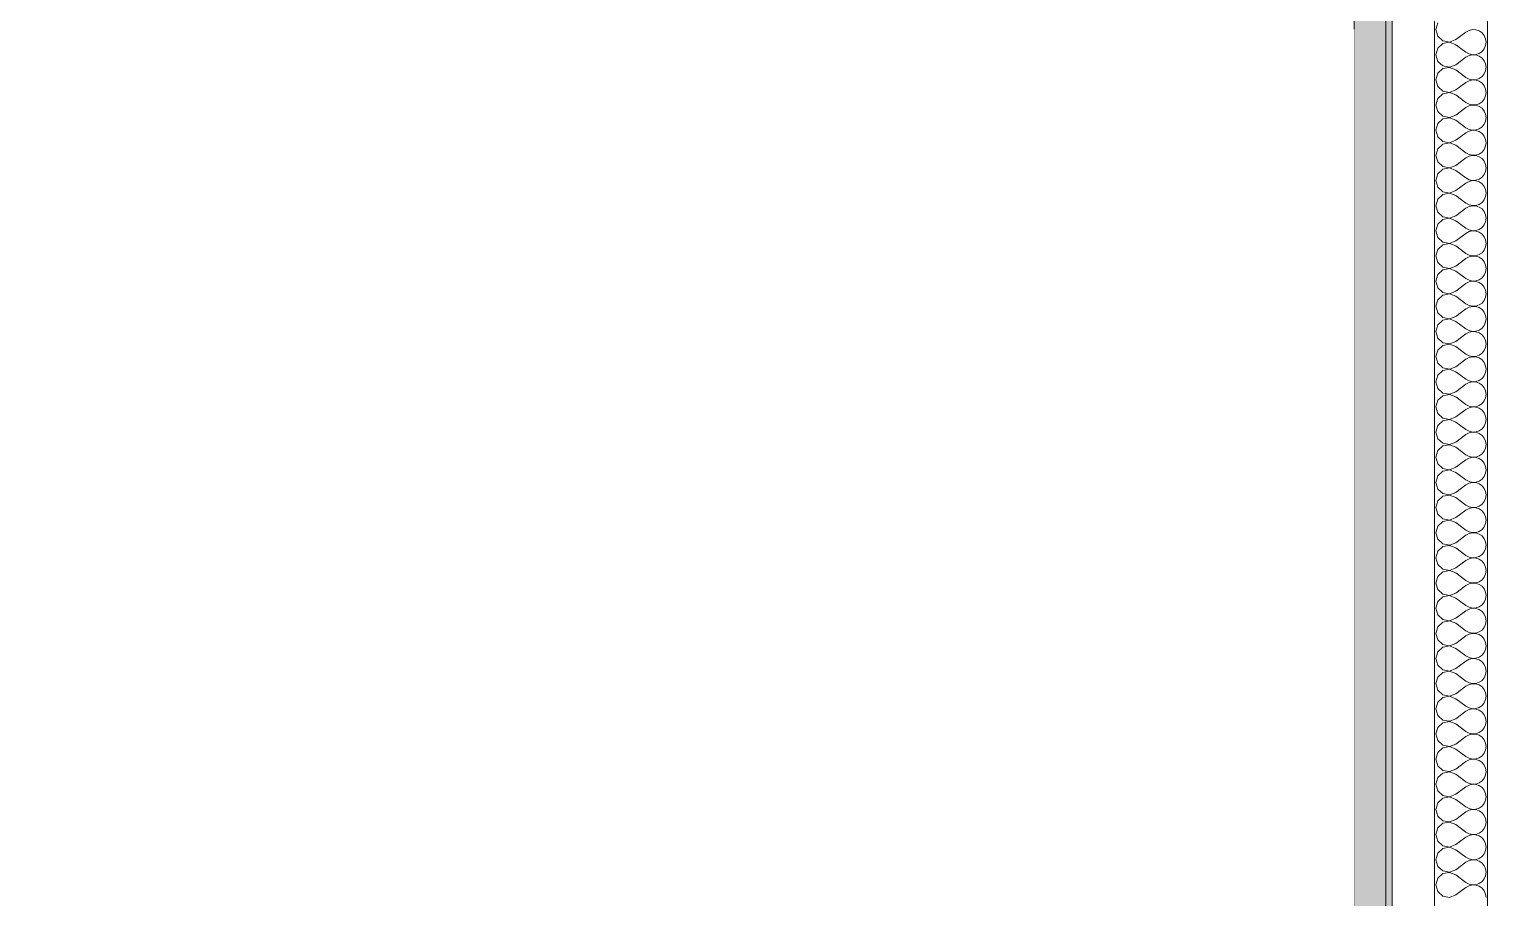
# Model space of a CAD drawing. Header units: millimetres. Extents: x -48147 to 1414029, y -496296 to 18123.
# Drawn here: x 1366373 to 1367135, y -476142 to -475694 of the extents above; entities that cross this region are included whole.
import ezdxf

# ---------------------------------------------------------------- set-up
doc = ezdxf.new("R2010")
doc.units = ezdxf.units.MM
doc.header["$MEASUREMENT"] = 0
doc.linetypes.add('Wipeout_Contour', pattern=[1000, 0, -1000])
doc.layers.add('New_A-25-M_Wall_Int', color=7, linetype='Continuous')
doc.layers.add('New_A-25-M_Wall_Int_Pen_No__1', color=7, linetype='Continuous', lineweight=13)
doc.layers.add('New_A-25-M_Wall_Int_Pen_No__107', color=7, linetype='Continuous', lineweight=15, true_color=0xa6a6a6)

# ---------------------------------------------------------------- blocks, each defined once
blk = doc.blocks.new('*X159', base_point=(1372879, -490836.73))
at = {"layer": 'New_A-25-M_Wall_Int_Pen_No__107', "linetype": 'Continuous'}
for p, q in [((1367099.2, -475691.08), (1367098.23, -475694.49)), ((1367098.23, -475694.49), (1367099.2, -475697.9)), ((1367108.62, -475699.68), (1367113.81, -475695.79)), ((1367115.38, -475694.92), (1367113.81, -475695.79)), ((1367117.12, -475694.52), (1367115.38, -475694.92)), ((1367118.91, -475694.6), (1367117.12, -475694.52)), ((1367120.61, -475695.18), (1367118.91, -475694.6)), ((1367122.08, -475696.19), (1367120.61, -475695.18)), ((1367123.23, -475697.57), (1367122.08, -475696.19)), ((1367099.2, -475704.06), (1367098.23, -475707.47)), ((1367099.2, -475697.9), (1367101.82, -475700.3)), ((1367101.82, -475701.67), (1367099.2, -475704.06)), ((1367101.82, -475700.3), (1367105.31, -475700.96)), ((1367105.31, -475701.01), (1367101.82, -475701.67)), ((1367105.31, -475700.96), (1367108.62, -475699.68)), ((1367108.62, -475702.28), (1367105.31, -475701.01)), ((1367108.62, -475702.28), (1367113.81, -475706.17)), ((1367122.08, -475705.77), (1367123.23, -475704.39)), ((1367123.95, -475699.21), (1367123.23, -475697.57)), ((1367123.23, -475704.39), (1367123.95, -475702.76)), ((1367124.19, -475700.98), (1367123.95, -475699.21)), ((1367123.95, -475702.76), (1367124.19, -475700.98)), ((1367098.23, -475707.47), (1367099.2, -475710.88)), ((1367099.2, -475710.88), (1367101.82, -475713.28)), ((1367108.62, -475712.66), (1367113.81, -475708.77)), ((1367113.81, -475706.17), (1367115.38, -475707.04)), ((1367115.38, -475707.9), (1367113.81, -475708.77)), ((1367115.38, -475707.04), (1367117.12, -475707.45)), ((1367117.12, -475707.5), (1367115.38, -475707.9)), ((1367117.12, -475707.45), (1367118.91, -475707.36)), ((1367118.91, -475707.59), (1367117.12, -475707.5)), ((1367118.91, -475707.36), (1367120.61, -475706.79)), ((1367120.61, -475708.16), (1367118.91, -475707.59)), ((1367120.61, -475706.79), (1367122.08, -475705.77)), ((1367122.08, -475709.17), (1367120.61, -475708.16)), ((1367123.23, -475710.55), (1367122.08, -475709.17)), ((1367123.95, -475712.19), (1367123.23, -475710.55)), ((1367099.2, -475717.04), (1367098.23, -475720.45)), ((1367101.82, -475714.65), (1367099.2, -475717.04)), ((1367101.82, -475713.28), (1367105.31, -475713.94)), ((1367105.31, -475713.99), (1367101.82, -475714.65)), ((1367105.31, -475713.94), (1367108.62, -475712.66)), ((1367108.62, -475715.26), (1367105.31, -475713.99)), ((1367108.62, -475715.26), (1367113.81, -475719.16)), ((1367113.81, -475719.16), (1367115.38, -475720.02)), ((1367120.61, -475719.77), (1367122.08, -475718.75)), ((1367122.08, -475718.75), (1367123.23, -475717.38)), ((1367123.23, -475717.38), (1367123.95, -475715.74)), ((1367124.19, -475713.96), (1367123.95, -475712.19)), ((1367123.95, -475715.74), (1367124.19, -475713.96)), ((1367098.23, -475720.45), (1367099.2, -475723.87)), ((1367099.2, -475723.87), (1367101.82, -475726.26)), ((1367101.82, -475726.26), (1367105.31, -475726.92)), ((1367105.31, -475726.97), (1367101.82, -475727.63)), ((1367105.31, -475726.92), (1367108.62, -475725.65)), ((1367108.62, -475728.24), (1367105.31, -475726.97)), ((1367108.62, -475725.65), (1367113.81, -475721.75)), ((1367115.38, -475720.89), (1367113.81, -475721.75)), ((1367115.38, -475720.02), (1367117.12, -475720.43)), ((1367117.12, -475720.48), (1367115.38, -475720.89)), ((1367117.12, -475720.43), (1367118.91, -475720.34)), ((1367118.91, -475720.57), (1367117.12, -475720.48)), ((1367118.91, -475720.34), (1367120.61, -475719.77)), ((1367120.61, -475721.14), (1367118.91, -475720.57)), ((1367122.08, -475722.15), (1367120.61, -475721.14)), ((1367123.23, -475723.53), (1367122.08, -475722.15)), ((1367123.95, -475725.17), (1367123.23, -475723.53)), ((1367124.19, -475726.94), (1367123.95, -475725.17)), ((1367123.95, -475728.72), (1367124.19, -475726.94)), ((1367099.2, -475730.02), (1367098.23, -475733.44)), ((1367098.23, -475733.44), (1367099.2, -475736.85)), ((1367101.82, -475727.63), (1367099.2, -475730.02)), ((1367108.62, -475728.24), (1367113.81, -475732.14)), ((1367108.62, -475738.63), (1367113.81, -475734.73)), ((1367113.81, -475732.14), (1367115.38, -475733)), ((1367115.38, -475733.87), (1367113.81, -475734.73)), ((1367115.38, -475733), (1367117.12, -475733.41)), ((1367117.12, -475733.46), (1367115.38, -475733.87)), ((1367117.12, -475733.41), (1367118.91, -475733.32)), ((1367118.91, -475733.55), (1367117.12, -475733.46)), ((1367118.91, -475733.32), (1367120.61, -475732.75)), ((1367120.61, -475734.12), (1367118.91, -475733.55)), ((1367120.61, -475732.75), (1367122.08, -475731.74)), ((1367122.08, -475735.13), (1367120.61, -475734.12)), ((1367122.08, -475731.74), (1367123.23, -475730.36)), ((1367123.23, -475730.36), (1367123.95, -475728.72)), ((1367099.2, -475736.85), (1367101.82, -475739.24)), ((1367101.82, -475740.61), (1367099.2, -475743)), ((1367101.82, -475739.24), (1367105.31, -475739.9)), ((1367105.31, -475739.95), (1367101.82, -475740.61)), ((1367105.31, -475739.9), (1367108.62, -475738.63)), ((1367108.62, -475741.22), (1367105.31, -475739.95)), ((1367108.62, -475741.22), (1367113.81, -475745.12)), ((1367123.23, -475736.51), (1367122.08, -475735.13)), ((1367123.95, -475738.15), (1367123.23, -475736.51)), ((1367123.23, -475743.34), (1367123.95, -475741.7)), ((1367124.19, -475739.93), (1367123.95, -475738.15)), ((1367123.95, -475741.7), (1367124.19, -475739.93)), ((1367099.2, -475743), (1367098.23, -475746.42)), ((1367098.23, -475746.42), (1367099.2, -475749.83)), ((1367099.2, -475749.83), (1367101.82, -475752.22)), ((1367108.62, -475751.61), (1367113.81, -475747.72)), ((1367113.81, -475745.12), (1367115.38, -475745.99)), ((1367115.38, -475746.85), (1367113.81, -475747.72)), ((1367115.38, -475745.99), (1367117.12, -475746.39)), ((1367117.12, -475746.44), (1367115.38, -475746.85)), ((1367117.12, -475746.39), (1367118.91, -475746.3)), ((1367118.91, -475746.53), (1367117.12, -475746.44)), ((1367118.91, -475746.3), (1367120.61, -475745.73)), ((1367120.61, -475747.1), (1367118.91, -475746.53)), ((1367120.61, -475745.73), (1367122.08, -475744.72)), ((1367122.08, -475748.12), (1367120.61, -475747.1)), ((1367122.08, -475744.72), (1367123.23, -475743.34)), ((1367123.23, -475749.5), (1367122.08, -475748.12)), ((1367123.95, -475751.13), (1367123.23, -475749.5)), ((1367099.2, -475755.99), (1367098.23, -475759.4)), ((1367101.82, -475753.59), (1367099.2, -475755.99)), ((1367101.82, -475752.22), (1367105.31, -475752.88)), ((1367105.31, -475752.93), (1367101.82, -475753.59)), ((1367105.31, -475752.88), (1367108.62, -475751.61)), ((1367108.62, -475754.21), (1367105.31, -475752.93)), ((1367108.62, -475754.21), (1367113.81, -475758.1)), ((1367120.61, -475758.71), (1367122.08, -475757.7)), ((1367122.08, -475757.7), (1367123.23, -475756.32)), ((1367123.23, -475756.32), (1367123.95, -475754.68)), ((1367124.19, -475752.91), (1367123.95, -475751.13)), ((1367123.95, -475754.68), (1367124.19, -475752.91)), ((1367098.23, -475759.4), (1367099.2, -475762.81)), ((1367099.2, -475762.81), (1367101.82, -475765.2)), ((1367101.82, -475765.2), (1367105.31, -475765.86)), ((1367105.31, -475765.86), (1367108.62, -475764.59)), ((1367108.62, -475764.59), (1367113.81, -475760.7)), ((1367113.81, -475758.1), (1367115.38, -475758.97)), ((1367115.38, -475759.83), (1367113.81, -475760.7)), ((1367115.38, -475758.97), (1367117.12, -475759.37)), ((1367117.12, -475759.42), (1367115.38, -475759.83)), ((1367117.12, -475759.37), (1367118.91, -475759.29)), ((1367118.91, -475759.51), (1367117.12, -475759.42)), ((1367118.91, -475759.29), (1367120.61, -475758.71)), ((1367120.61, -475760.08), (1367118.91, -475759.51)), ((1367122.08, -475761.1), (1367120.61, -475760.08)), ((1367123.23, -475762.48), (1367122.08, -475761.1)), ((1367123.95, -475764.12), (1367123.23, -475762.48)), ((1367124.19, -475765.89), (1367123.95, -475764.12)), ((1367099.2, -475768.97), (1367098.23, -475772.38)), ((1367098.23, -475772.38), (1367099.2, -475775.79)), ((1367101.82, -475766.57), (1367099.2, -475768.97)), ((1367105.31, -475765.92), (1367101.82, -475766.57)), ((1367108.62, -475767.19), (1367105.31, -475765.92)), ((1367108.62, -475767.19), (1367113.81, -475771.08)), ((1367113.81, -475771.08), (1367115.38, -475771.95)), ((1367115.38, -475772.81), (1367113.81, -475773.68)), ((1367115.38, -475771.95), (1367117.12, -475772.35)), ((1367117.12, -475772.41), (1367115.38, -475772.81)), ((1367117.12, -475772.35), (1367118.91, -475772.27)), ((1367118.91, -475772.49), (1367117.12, -475772.41)), ((1367118.91, -475772.27), (1367120.61, -475771.69)), ((1367120.61, -475773.07), (1367118.91, -475772.49)), ((1367120.61, -475771.69), (1367122.08, -475770.68)), ((1367122.08, -475774.08), (1367120.61, -475773.07)), ((1367122.08, -475770.68), (1367123.23, -475769.3)), ((1367123.23, -475769.3), (1367123.95, -475767.66)), ((1367123.95, -475767.66), (1367124.19, -475765.89)), ((1367099.2, -475775.79), (1367101.82, -475778.19)), ((1367101.82, -475779.56), (1367099.2, -475781.95)), ((1367101.82, -475778.19), (1367105.31, -475778.84)), ((1367105.31, -475778.9), (1367101.82, -475779.56)), ((1367105.31, -475778.84), (1367108.62, -475777.57)), ((1367108.62, -475780.17), (1367105.31, -475778.9)), ((1367108.62, -475777.57), (1367113.81, -475773.68)), ((1367108.62, -475780.17), (1367113.81, -475784.06)), ((1367123.23, -475775.46), (1367122.08, -475774.08)), ((1367123.95, -475777.1), (1367123.23, -475775.46)), ((1367123.23, -475782.28), (1367123.95, -475780.64)), ((1367124.19, -475778.87), (1367123.95, -475777.1)), ((1367123.95, -475780.64), (1367124.19, -475778.87)), ((1367099.2, -475781.95), (1367098.23, -475785.36)), ((1367098.23, -475785.36), (1367099.2, -475788.77)), ((1367108.62, -475790.55), (1367113.81, -475786.66)), ((1367113.81, -475784.06), (1367115.38, -475784.93)), ((1367115.38, -475785.79), (1367113.81, -475786.66)), ((1367115.38, -475784.93), (1367117.12, -475785.34)), ((1367117.12, -475785.39), (1367115.38, -475785.79)), ((1367117.12, -475785.34), (1367118.91, -475785.25)), ((1367118.91, -475785.47), (1367117.12, -475785.39)), ((1367118.91, -475785.25), (1367120.61, -475784.68)), ((1367120.61, -475786.05), (1367118.91, -475785.47)), ((1367120.61, -475784.68), (1367122.08, -475783.66)), ((1367122.08, -475787.06), (1367120.61, -475786.05)), ((1367122.08, -475783.66), (1367123.23, -475782.28)), ((1367123.23, -475788.44), (1367122.08, -475787.06)), ((1367099.2, -475794.93), (1367098.23, -475798.34)), ((1367099.2, -475788.77), (1367101.82, -475791.17)), ((1367101.82, -475792.54), (1367099.2, -475794.93)), ((1367101.82, -475791.17), (1367105.31, -475791.83)), ((1367105.31, -475791.88), (1367101.82, -475792.54)), ((1367105.31, -475791.83), (1367108.62, -475790.55)), ((1367108.62, -475793.15), (1367105.31, -475791.88)), ((1367108.62, -475793.15), (1367113.81, -475797.04)), ((1367122.08, -475796.64), (1367123.23, -475795.26)), ((1367123.95, -475790.08), (1367123.23, -475788.44)), ((1367123.23, -475795.26), (1367123.95, -475793.63)), ((1367124.19, -475791.85), (1367123.95, -475790.08)), ((1367123.95, -475793.63), (1367124.19, -475791.85)), ((1367098.23, -475798.34), (1367099.2, -475801.76)), ((1367099.2, -475801.76), (1367101.82, -475804.15)), ((1367105.31, -475804.81), (1367108.62, -475803.54)), ((1367108.62, -475803.54), (1367113.81, -475799.64)), ((1367113.81, -475797.04), (1367115.38, -475797.91)), ((1367115.38, -475798.77), (1367113.81, -475799.64)), ((1367115.38, -475797.91), (1367117.12, -475798.32)), ((1367117.12, -475798.37), (1367115.38, -475798.77)), ((1367117.12, -475798.32), (1367118.91, -475798.23)), ((1367118.91, -475798.46), (1367117.12, -475798.37)), ((1367118.91, -475798.23), (1367120.61, -475797.66)), ((1367120.61, -475799.03), (1367118.91, -475798.46)), ((1367120.61, -475797.66), (1367122.08, -475796.64)), ((1367122.08, -475800.04), (1367120.61, -475799.03)), ((1367123.23, -475801.42), (1367122.08, -475800.04)), ((1367123.95, -475803.06), (1367123.23, -475801.42)), ((1367124.19, -475804.83), (1367123.95, -475803.06)), ((1367099.2, -475807.91), (1367098.23, -475811.32)), ((1367101.82, -475805.52), (1367099.2, -475807.91)), ((1367101.82, -475804.15), (1367105.31, -475804.81)), ((1367105.31, -475804.86), (1367101.82, -475805.52)), ((1367108.62, -475806.13), (1367105.31, -475804.86)), ((1367108.62, -475806.13), (1367113.81, -475810.03)), ((1367113.81, -475810.03), (1367115.38, -475810.89)), ((1367115.38, -475810.89), (1367117.12, -475811.3)), ((1367117.12, -475811.3), (1367118.91, -475811.21)), ((1367118.91, -475811.21), (1367120.61, -475810.64)), ((1367120.61, -475810.64), (1367122.08, -475809.63)), ((1367122.08, -475809.63), (1367123.23, -475808.25)), ((1367123.23, -475808.25), (1367123.95, -475806.61)), ((1367123.95, -475806.61), (1367124.19, -475804.83)), ((1367098.23, -475811.32), (1367099.2, -475814.74)), ((1367099.2, -475814.74), (1367101.82, -475817.13)), ((1367101.82, -475818.5), (1367099.2, -475820.89)), ((1367101.82, -475817.13), (1367105.31, -475817.79)), ((1367105.31, -475817.84), (1367101.82, -475818.5)), ((1367105.31, -475817.79), (1367108.62, -475816.52)), ((1367108.62, -475819.11), (1367105.31, -475817.84)), ((1367108.62, -475816.52), (1367113.81, -475812.62)), ((1367115.38, -475811.76), (1367113.81, -475812.62)), ((1367117.12, -475811.35), (1367115.38, -475811.76)), ((1367118.91, -475811.44), (1367117.12, -475811.35)), ((1367120.61, -475812.01), (1367118.91, -475811.44)), ((1367122.08, -475813.02), (1367120.61, -475812.01)), ((1367123.23, -475814.4), (1367122.08, -475813.02)), ((1367123.95, -475816.04), (1367123.23, -475814.4)), ((1367124.19, -475817.82), (1367123.95, -475816.04)), ((1367123.95, -475819.59), (1367124.19, -475817.82)), ((1367099.2, -475820.89), (1367098.23, -475824.31)), ((1367098.23, -475824.31), (1367099.2, -475827.72)), ((1367108.62, -475819.11), (1367113.81, -475823.01)), ((1367108.62, -475829.5), (1367113.81, -475825.6)), ((1367113.81, -475823.01), (1367115.38, -475823.87)), ((1367115.38, -475824.74), (1367113.81, -475825.6)), ((1367115.38, -475823.87), (1367117.12, -475824.28)), ((1367117.12, -475824.33), (1367115.38, -475824.74)), ((1367117.12, -475824.28), (1367118.91, -475824.19)), ((1367118.91, -475824.42), (1367117.12, -475824.33)), ((1367118.91, -475824.19), (1367120.61, -475823.62)), ((1367120.61, -475824.99), (1367118.91, -475824.42)), ((1367120.61, -475823.62), (1367122.08, -475822.61)), ((1367122.08, -475826.01), (1367120.61, -475824.99)), ((1367122.08, -475822.61), (1367123.23, -475821.23)), ((1367123.23, -475827.38), (1367122.08, -475826.01)), ((1367123.23, -475821.23), (1367123.95, -475819.59)), ((1367099.2, -475833.88), (1367098.23, -475837.29)), ((1367099.2, -475827.72), (1367101.82, -475830.11)), ((1367101.82, -475831.48), (1367099.2, -475833.88)), ((1367101.82, -475830.11), (1367105.31, -475830.77)), ((1367105.31, -475830.82), (1367101.82, -475831.48)), ((1367105.31, -475830.77), (1367108.62, -475829.5)), ((1367108.62, -475832.09), (1367105.31, -475830.82)), ((1367108.62, -475832.09), (1367113.81, -475835.99)), ((1367123.95, -475829.02), (1367123.23, -475827.38)), ((1367123.23, -475834.21), (1367123.95, -475832.57)), ((1367124.19, -475830.8), (1367123.95, -475829.02)), ((1367123.95, -475832.57), (1367124.19, -475830.8)), ((1367098.23, -475837.29), (1367099.2, -475840.7)), ((1367099.2, -475840.7), (1367101.82, -475843.09)), ((1367108.62, -475842.48), (1367113.81, -475838.59)), ((1367113.81, -475835.99), (1367115.38, -475836.86)), ((1367115.38, -475837.72), (1367113.81, -475838.59)), ((1367115.38, -475836.86), (1367117.12, -475837.26)), ((1367117.12, -475837.31), (1367115.38, -475837.72)), ((1367117.12, -475837.26), (1367118.91, -475837.17)), ((1367118.91, -475837.4), (1367117.12, -475837.31)), ((1367118.91, -475837.17), (1367120.61, -475836.6)), ((1367120.61, -475837.97), (1367118.91, -475837.4)), ((1367120.61, -475836.6), (1367122.08, -475835.59)), ((1367122.08, -475838.99), (1367120.61, -475837.97)), ((1367122.08, -475835.59), (1367123.23, -475834.21)), ((1367123.23, -475840.37), (1367122.08, -475838.99)), ((1367123.95, -475842), (1367123.23, -475840.37)), ((1367099.2, -475846.86), (1367098.23, -475850.27)), ((1367101.82, -475844.46), (1367099.2, -475846.86)), ((1367101.82, -475843.09), (1367105.31, -475843.75)), ((1367105.31, -475843.8), (1367101.82, -475844.46)), ((1367105.31, -475843.75), (1367108.62, -475842.48)), ((1367108.62, -475845.08), (1367105.31, -475843.8)), ((1367108.62, -475845.08), (1367113.81, -475848.97)), ((1367113.81, -475848.97), (1367115.38, -475849.84)), ((1367120.61, -475849.58), (1367122.08, -475848.57)), ((1367122.08, -475848.57), (1367123.23, -475847.19)), ((1367123.23, -475847.19), (1367123.95, -475845.55)), ((1367124.19, -475843.78), (1367123.95, -475842)), ((1367123.95, -475845.55), (1367124.19, -475843.78)), ((1367098.23, -475850.27), (1367099.2, -475853.68)), ((1367099.2, -475853.68), (1367101.82, -475856.07)), ((1367101.82, -475856.07), (1367105.31, -475856.73)), ((1367105.31, -475856.79), (1367101.82, -475857.45)), ((1367105.31, -475856.73), (1367108.62, -475855.46)), ((1367108.62, -475858.06), (1367105.31, -475856.79)), ((1367108.62, -475855.46), (1367113.81, -475851.57)), ((1367115.38, -475850.7), (1367113.81, -475851.57)), ((1367115.38, -475849.84), (1367117.12, -475850.24)), ((1367117.12, -475850.3), (1367115.38, -475850.7)), ((1367117.12, -475850.24), (1367118.91, -475850.16)), ((1367118.91, -475850.38), (1367117.12, -475850.3)), ((1367118.91, -475850.16), (1367120.61, -475849.58)), ((1367120.61, -475850.95), (1367118.91, -475850.38)), ((1367122.08, -475851.97), (1367120.61, -475850.95)), ((1367123.23, -475853.35), (1367122.08, -475851.97)), ((1367123.95, -475854.99), (1367123.23, -475853.35)), ((1367124.19, -475856.76), (1367123.95, -475854.99)), ((1367123.95, -475858.53), (1367124.19, -475856.76)), ((1367099.2, -475859.84), (1367098.23, -475863.25)), ((1367098.23, -475863.25), (1367099.2, -475866.66)), ((1367101.82, -475857.45), (1367099.2, -475859.84)), ((1367108.62, -475858.06), (1367113.81, -475861.95)), ((1367108.62, -475868.44), (1367113.81, -475864.55)), ((1367113.81, -475861.95), (1367115.38, -475862.82)), ((1367115.38, -475863.68), (1367113.81, -475864.55)), ((1367115.38, -475862.82), (1367117.12, -475863.22)), ((1367117.12, -475863.28), (1367115.38, -475863.68)), ((1367117.12, -475863.22), (1367118.91, -475863.14)), ((1367118.91, -475863.36), (1367117.12, -475863.28)), ((1367118.91, -475863.14), (1367120.61, -475862.57)), ((1367120.61, -475863.94), (1367118.91, -475863.36)), ((1367120.61, -475862.57), (1367122.08, -475861.55)), ((1367122.08, -475864.95), (1367120.61, -475863.94)), ((1367122.08, -475861.55), (1367123.23, -475860.17)), ((1367123.23, -475860.17), (1367123.95, -475858.53)), ((1367099.2, -475866.66), (1367101.82, -475869.06)), ((1367101.82, -475870.43), (1367099.2, -475872.82)), ((1367101.82, -475869.06), (1367105.31, -475869.72)), ((1367105.31, -475869.77), (1367101.82, -475870.43)), ((1367105.31, -475869.72), (1367108.62, -475868.44)), ((1367108.62, -475871.04), (1367105.31, -475869.77)), ((1367108.62, -475871.04), (1367113.81, -475874.93)), ((1367123.23, -475866.33), (1367122.08, -475864.95)), ((1367123.95, -475867.97), (1367123.23, -475866.33)), ((1367123.23, -475873.15), (1367123.95, -475871.52)), ((1367124.19, -475869.74), (1367123.95, -475867.97)), ((1367123.95, -475871.52), (1367124.19, -475869.74)), ((1367099.2, -475872.82), (1367098.23, -475876.23)), ((1367098.23, -475876.23), (1367099.2, -475879.64)), ((1367099.2, -475879.64), (1367101.82, -475882.04)), ((1367108.62, -475881.42), (1367113.81, -475877.53)), ((1367113.81, -475874.93), (1367115.38, -475875.8)), ((1367115.38, -475876.66), (1367113.81, -475877.53)), ((1367115.38, -475875.8), (1367117.12, -475876.21)), ((1367117.12, -475876.26), (1367115.38, -475876.66)), ((1367117.12, -475876.21), (1367118.91, -475876.12)), ((1367118.91, -475876.35), (1367117.12, -475876.26)), ((1367118.91, -475876.12), (1367120.61, -475875.55)), ((1367120.61, -475876.92), (1367118.91, -475876.35)), ((1367120.61, -475875.55), (1367122.08, -475874.53)), ((1367122.08, -475877.93), (1367120.61, -475876.92)), ((1367122.08, -475874.53), (1367123.23, -475873.15)), ((1367123.23, -475879.31), (1367122.08, -475877.93)), ((1367123.95, -475880.95), (1367123.23, -475879.31)), ((1367099.2, -475885.8), (1367098.23, -475889.21)), ((1367101.82, -475883.41), (1367099.2, -475885.8)), ((1367101.82, -475882.04), (1367105.31, -475882.7)), ((1367105.31, -475882.75), (1367101.82, -475883.41)), ((1367105.31, -475882.7), (1367108.62, -475881.42)), ((1367108.62, -475884.02), (1367105.31, -475882.75)), ((1367108.62, -475884.02), (1367113.81, -475887.92)), ((1367122.08, -475887.51), (1367123.23, -475886.14)), ((1367123.23, -475886.14), (1367123.95, -475884.5)), ((1367124.19, -475882.72), (1367123.95, -475880.95)), ((1367123.95, -475884.5), (1367124.19, -475882.72)), ((1367098.23, -475889.21), (1367099.2, -475892.63)), ((1367099.2, -475892.63), (1367101.82, -475895.02)), ((1367101.82, -475895.02), (1367105.31, -475895.68)), ((1367105.31, -475895.68), (1367108.62, -475894.41)), ((1367108.62, -475894.41), (1367113.81, -475890.51)), ((1367113.81, -475887.92), (1367115.38, -475888.78)), ((1367115.38, -475889.65), (1367113.81, -475890.51)), ((1367115.38, -475888.78), (1367117.12, -475889.19)), ((1367117.12, -475889.24), (1367115.38, -475889.65)), ((1367117.12, -475889.19), (1367118.91, -475889.1)), ((1367118.91, -475889.33), (1367117.12, -475889.24)), ((1367118.91, -475889.1), (1367120.61, -475888.53)), ((1367120.61, -475889.9), (1367118.91, -475889.33)), ((1367120.61, -475888.53), (1367122.08, -475887.51)), ((1367122.08, -475890.91), (1367120.61, -475889.9)), ((1367123.23, -475892.29), (1367122.08, -475890.91)), ((1367123.95, -475893.93), (1367123.23, -475892.29)), ((1367124.19, -475895.7), (1367123.95, -475893.93)), ((1367099.2, -475898.78), (1367098.23, -475902.2)), ((1367098.23, -475902.2), (1367099.2, -475905.61)), ((1367101.82, -475896.39), (1367099.2, -475898.78)), ((1367105.31, -475895.73), (1367101.82, -475896.39)), ((1367108.62, -475897), (1367105.31, -475895.73)), ((1367108.62, -475897), (1367113.81, -475900.9)), ((1367113.81, -475900.9), (1367115.38, -475901.76)), ((1367115.38, -475902.63), (1367113.81, -475903.49)), ((1367115.38, -475901.76), (1367117.12, -475902.17)), ((1367117.12, -475902.22), (1367115.38, -475902.63)), ((1367117.12, -475902.17), (1367118.91, -475902.08)), ((1367118.91, -475902.31), (1367117.12, -475902.22)), ((1367118.91, -475902.08), (1367120.61, -475901.51)), ((1367120.61, -475902.88), (1367118.91, -475902.31)), ((1367120.61, -475901.51), (1367122.08, -475900.5)), ((1367122.08, -475900.5), (1367123.23, -475899.12)), ((1367123.23, -475899.12), (1367123.95, -475897.48)), ((1367123.95, -475897.48), (1367124.19, -475895.7)), ((1367099.2, -475905.61), (1367101.82, -475908)), ((1367101.82, -475909.37), (1367099.2, -475911.76)), ((1367101.82, -475908), (1367105.31, -475908.66)), ((1367105.31, -475908.71), (1367101.82, -475909.37)), ((1367105.31, -475908.66), (1367108.62, -475907.39)), ((1367108.62, -475909.98), (1367105.31, -475908.71)), ((1367108.62, -475907.39), (1367113.81, -475903.49)), ((1367108.62, -475909.98), (1367113.81, -475913.88)), ((1367122.08, -475903.89), (1367120.61, -475902.88)), ((1367123.23, -475905.27), (1367122.08, -475903.89)), ((1367123.95, -475906.91), (1367123.23, -475905.27)), ((1367124.19, -475908.69), (1367123.95, -475906.91)), ((1367123.95, -475910.46), (1367124.19, -475908.69)), ((1367099.2, -475911.76), (1367098.23, -475915.18)), ((1367098.23, -475915.18), (1367099.2, -475918.59)), ((1367108.62, -475920.37), (1367113.81, -475916.47)), ((1367113.81, -475913.88), (1367115.38, -475914.75)), ((1367115.38, -475915.61), (1367113.81, -475916.47)), ((1367115.38, -475914.75), (1367117.12, -475915.15)), ((1367117.12, -475915.2), (1367115.38, -475915.61)), ((1367117.12, -475915.15), (1367118.91, -475915.06)), ((1367118.91, -475915.29), (1367117.12, -475915.2)), ((1367118.91, -475915.06), (1367120.61, -475914.49)), ((1367120.61, -475915.86), (1367118.91, -475915.29)), ((1367120.61, -475914.49), (1367122.08, -475913.48)), ((1367122.08, -475916.88), (1367120.61, -475915.86)), ((1367122.08, -475913.48), (1367123.23, -475912.1)), ((1367123.23, -475918.26), (1367122.08, -475916.88)), ((1367123.23, -475912.1), (1367123.95, -475910.46)), ((1367099.2, -475924.75), (1367098.23, -475928.16)), ((1367099.2, -475918.59), (1367101.82, -475920.98)), ((1367101.82, -475922.35), (1367099.2, -475924.75)), ((1367101.82, -475920.98), (1367105.31, -475921.64)), ((1367105.31, -475921.69), (1367101.82, -475922.35)), ((1367105.31, -475921.64), (1367108.62, -475920.37)), ((1367108.62, -475922.97), (1367105.31, -475921.69)), ((1367108.62, -475922.97), (1367113.81, -475926.86)), ((1367122.08, -475926.46), (1367123.23, -475925.08)), ((1367123.95, -475919.89), (1367123.23, -475918.26)), ((1367123.23, -475925.08), (1367123.95, -475923.44)), ((1367124.19, -475921.67), (1367123.95, -475919.89)), ((1367123.95, -475923.44), (1367124.19, -475921.67)), ((1367098.23, -475928.16), (1367099.2, -475931.57)), ((1367099.2, -475931.57), (1367101.82, -475933.96)), ((1367108.62, -475933.35), (1367113.81, -475929.46)), ((1367113.81, -475926.86), (1367115.38, -475927.73)), ((1367115.38, -475928.59), (1367113.81, -475929.46)), ((1367115.38, -475927.73), (1367117.12, -475928.13)), ((1367117.12, -475928.18), (1367115.38, -475928.59)), ((1367117.12, -475928.13), (1367118.91, -475928.05)), ((1367118.91, -475928.27), (1367117.12, -475928.18)), ((1367118.91, -475928.05), (1367120.61, -475927.47)), ((1367120.61, -475928.84), (1367118.91, -475928.27)), ((1367120.61, -475927.47), (1367122.08, -475926.46)), ((1367122.08, -475929.86), (1367120.61, -475928.84)), ((1367123.23, -475931.24), (1367122.08, -475929.86)), ((1367123.95, -475932.88), (1367123.23, -475931.24)), ((1367124.19, -475934.65), (1367123.95, -475932.88)), ((1367099.2, -475937.73), (1367098.23, -475941.14)), ((1367101.82, -475935.33), (1367099.2, -475937.73)), ((1367101.82, -475933.96), (1367105.31, -475934.62)), ((1367105.31, -475934.68), (1367101.82, -475935.33)), ((1367105.31, -475934.62), (1367108.62, -475933.35)), ((1367108.62, -475935.95), (1367105.31, -475934.68)), ((1367108.62, -475935.95), (1367113.81, -475939.84)), ((1367113.81, -475939.84), (1367115.38, -475940.71)), ((1367115.38, -475940.71), (1367117.12, -475941.11)), ((1367118.91, -475941.03), (1367120.61, -475940.45)), ((1367120.61, -475940.45), (1367122.08, -475939.44)), ((1367122.08, -475939.44), (1367123.23, -475938.06)), ((1367123.23, -475938.06), (1367123.95, -475936.42)), ((1367123.95, -475936.42), (1367124.19, -475934.65)), ((1367098.23, -475941.14), (1367099.2, -475944.55)), ((1367099.2, -475944.55), (1367101.82, -475946.95)), ((1367101.82, -475948.32), (1367099.2, -475950.71)), ((1367101.82, -475946.95), (1367105.31, -475947.6)), ((1367105.31, -475947.66), (1367101.82, -475948.32)), ((1367105.31, -475947.6), (1367108.62, -475946.33)), ((1367108.62, -475948.93), (1367105.31, -475947.66)), ((1367108.62, -475946.33), (1367113.81, -475942.44)), ((1367115.38, -475941.57), (1367113.81, -475942.44)), ((1367117.12, -475941.17), (1367115.38, -475941.57)), ((1367117.12, -475941.11), (1367118.91, -475941.03)), ((1367118.91, -475941.25), (1367117.12, -475941.17)), ((1367120.61, -475941.82), (1367118.91, -475941.25)), ((1367122.08, -475942.84), (1367120.61, -475941.82)), ((1367123.23, -475944.22), (1367122.08, -475942.84)), ((1367123.95, -475945.86), (1367123.23, -475944.22)), ((1367124.19, -475947.63), (1367123.95, -475945.86)), ((1367123.95, -475949.4), (1367124.19, -475947.63)), ((1367099.2, -475950.71), (1367098.23, -475954.12)), ((1367098.23, -475954.12), (1367099.2, -475957.53)), ((1367108.62, -475948.93), (1367113.81, -475952.82)), ((1367108.62, -475959.31), (1367113.81, -475955.42)), ((1367113.81, -475952.82), (1367115.38, -475953.69)), ((1367115.38, -475954.55), (1367113.81, -475955.42)), ((1367115.38, -475953.69), (1367117.12, -475954.1)), ((1367117.12, -475954.15), (1367115.38, -475954.55)), ((1367117.12, -475954.1), (1367118.91, -475954.01)), ((1367118.91, -475954.23), (1367117.12, -475954.15)), ((1367118.91, -475954.01), (1367120.61, -475953.44)), ((1367120.61, -475954.81), (1367118.91, -475954.23)), ((1367120.61, -475953.44), (1367122.08, -475952.42)), ((1367122.08, -475955.82), (1367120.61, -475954.81)), ((1367122.08, -475952.42), (1367123.23, -475951.04)), ((1367123.23, -475957.2), (1367122.08, -475955.82)), ((1367123.23, -475951.04), (1367123.95, -475949.4)), ((1367099.2, -475963.69), (1367098.23, -475967.1)), ((1367099.2, -475957.53), (1367101.82, -475959.93)), ((1367101.82, -475961.3), (1367099.2, -475963.69)), ((1367101.82, -475959.93), (1367105.31, -475960.59)), ((1367105.31, -475960.64), (1367101.82, -475961.3)), ((1367105.31, -475960.59), (1367108.62, -475959.31)), ((1367108.62, -475961.91), (1367105.31, -475960.64)), ((1367108.62, -475961.91), (1367113.81, -475965.8)), ((1367123.95, -475958.84), (1367123.23, -475957.2)), ((1367123.23, -475964.02), (1367123.95, -475962.39)), ((1367124.19, -475960.61), (1367123.95, -475958.84)), ((1367123.95, -475962.39), (1367124.19, -475960.61)), ((1367098.23, -475967.1), (1367099.2, -475970.52)), ((1367099.2, -475970.52), (1367101.82, -475972.91)), ((1367108.62, -475972.3), (1367113.81, -475968.4)), ((1367113.81, -475965.8), (1367115.38, -475966.67)), ((1367115.38, -475967.53), (1367113.81, -475968.4)), ((1367115.38, -475966.67), (1367117.12, -475967.08)), ((1367117.12, -475967.13), (1367115.38, -475967.53)), ((1367117.12, -475967.08), (1367118.91, -475966.99)), ((1367118.91, -475967.22), (1367117.12, -475967.13)), ((1367118.91, -475966.99), (1367120.61, -475966.42)), ((1367120.61, -475967.79), (1367118.91, -475967.22)), ((1367120.61, -475966.42), (1367122.08, -475965.4)), ((1367122.08, -475968.8), (1367120.61, -475967.79)), ((1367122.08, -475965.4), (1367123.23, -475964.02)), ((1367123.23, -475970.18), (1367122.08, -475968.8)), ((1367123.95, -475971.82), (1367123.23, -475970.18)), ((1367099.2, -475976.67), (1367098.23, -475980.08)), ((1367101.82, -475974.28), (1367099.2, -475976.67)), ((1367101.82, -475972.91), (1367105.31, -475973.57)), ((1367105.31, -475973.62), (1367101.82, -475974.28)), ((1367105.31, -475973.57), (1367108.62, -475972.3)), ((1367108.62, -475974.89), (1367105.31, -475973.62)), ((1367108.62, -475974.89), (1367113.81, -475978.79)), ((1367113.81, -475978.79), (1367115.38, -475979.65)), ((1367120.61, -475979.4), (1367122.08, -475978.38)), ((1367122.08, -475978.38), (1367123.23, -475977.01)), ((1367123.23, -475977.01), (1367123.95, -475975.37)), ((1367124.19, -475973.59), (1367123.95, -475971.82)), ((1367123.95, -475975.37), (1367124.19, -475973.59)), ((1367098.23, -475980.08), (1367099.2, -475983.5)), ((1367099.2, -475983.5), (1367101.82, -475985.89)), ((1367101.82, -475985.89), (1367105.31, -475986.55)), ((1367105.31, -475986.6), (1367101.82, -475987.26)), ((1367105.31, -475986.55), (1367108.62, -475985.28)), ((1367108.62, -475987.87), (1367105.31, -475986.6)), ((1367108.62, -475985.28), (1367113.81, -475981.38)), ((1367115.38, -475980.52), (1367113.81, -475981.38)), ((1367115.38, -475979.65), (1367117.12, -475980.06)), ((1367117.12, -475980.11), (1367115.38, -475980.52)), ((1367117.12, -475980.06), (1367118.91, -475979.97)), ((1367118.91, -475980.2), (1367117.12, -475980.11)), ((1367118.91, -475979.97), (1367120.61, -475979.4)), ((1367120.61, -475980.77), (1367118.91, -475980.2)), ((1367122.08, -475981.78), (1367120.61, -475980.77)), ((1367123.23, -475983.16), (1367122.08, -475981.78)), ((1367123.95, -475984.8), (1367123.23, -475983.16)), ((1367124.19, -475986.58), (1367123.95, -475984.8)), ((1367123.95, -475988.35), (1367124.19, -475986.58)), ((1367099.2, -475989.65), (1367098.23, -475993.07)), ((1367098.23, -475993.07), (1367099.2, -475996.48)), ((1367101.82, -475987.26), (1367099.2, -475989.65)), ((1367108.62, -475987.87), (1367113.81, -475991.77)), ((1367113.81, -475991.77), (1367115.38, -475992.63)), ((1367115.38, -475993.5), (1367113.81, -475994.36)), ((1367115.38, -475992.63), (1367117.12, -475993.04)), ((1367117.12, -475993.09), (1367115.38, -475993.5)), ((1367117.12, -475993.04), (1367118.91, -475992.95)), ((1367118.91, -475993.18), (1367117.12, -475993.09)), ((1367118.91, -475992.95), (1367120.61, -475992.38)), ((1367120.61, -475993.75), (1367118.91, -475993.18)), ((1367120.61, -475992.38), (1367122.08, -475991.37)), ((1367122.08, -475994.77), (1367120.61, -475993.75)), ((1367122.08, -475991.37), (1367123.23, -475989.99)), ((1367123.23, -475989.99), (1367123.95, -475988.35)), ((1367099.2, -475996.48), (1367101.82, -475998.87)), ((1367101.82, -476000.24), (1367099.2, -476002.63)), ((1367101.82, -475998.87), (1367105.31, -475999.53)), ((1367105.31, -475999.58), (1367101.82, -476000.24)), ((1367105.31, -475999.53), (1367108.62, -475998.26)), ((1367108.62, -476000.85), (1367105.31, -475999.58)), ((1367108.62, -475998.26), (1367113.81, -475994.36)), ((1367108.62, -476000.85), (1367113.81, -476004.75)), ((1367123.23, -475996.14), (1367122.08, -475994.77)), ((1367123.95, -475997.78), (1367123.23, -475996.14)), ((1367123.23, -476002.97), (1367123.95, -476001.33)), ((1367124.19, -475999.56), (1367123.95, -475997.78)), ((1367123.95, -476001.33), (1367124.19, -475999.56)), ((1367099.2, -476002.63), (1367098.23, -476006.05)), ((1367098.23, -476006.05), (1367099.2, -476009.46)), ((1367099.2, -476009.46), (1367101.82, -476011.85)), ((1367108.62, -476011.24), (1367113.81, -476007.35)), ((1367113.81, -476004.75), (1367115.38, -476005.62)), ((1367115.38, -476006.48), (1367113.81, -476007.35)), ((1367115.38, -476005.62), (1367117.12, -476006.02)), ((1367117.12, -476006.07), (1367115.38, -476006.48)), ((1367117.12, -476006.02), (1367118.91, -476005.93)), ((1367118.91, -476006.16), (1367117.12, -476006.07)), ((1367118.91, -476005.93), (1367120.61, -476005.36)), ((1367120.61, -476006.73), (1367118.91, -476006.16)), ((1367120.61, -476005.36), (1367122.08, -476004.35)), ((1367122.08, -476007.75), (1367120.61, -476006.73)), ((1367122.08, -476004.35), (1367123.23, -476002.97)), ((1367123.23, -476009.13), (1367122.08, -476007.75)), ((1367123.95, -476010.76), (1367123.23, -476009.13)), ((1367099.2, -476015.62), (1367098.23, -476019.03)), ((1367101.82, -476013.22), (1367099.2, -476015.62)), ((1367101.82, -476011.85), (1367105.31, -476012.51)), ((1367105.31, -476012.56), (1367101.82, -476013.22)), ((1367105.31, -476012.51), (1367108.62, -476011.24)), ((1367108.62, -476013.84), (1367105.31, -476012.56)), ((1367108.62, -476013.84), (1367113.81, -476017.73)), ((1367122.08, -476017.33), (1367123.23, -476015.95)), ((1367123.23, -476015.95), (1367123.95, -476014.31)), ((1367124.19, -476012.54), (1367123.95, -476010.76)), ((1367123.95, -476014.31), (1367124.19, -476012.54)), ((1367098.23, -476019.03), (1367099.2, -476022.44)), ((1367099.2, -476022.44), (1367101.82, -476024.83)), ((1367105.31, -476025.49), (1367108.62, -476024.22)), ((1367108.62, -476024.22), (1367113.81, -476020.33)), ((1367113.81, -476017.73), (1367115.38, -476018.6)), ((1367115.38, -476019.46), (1367113.81, -476020.33)), ((1367115.38, -476018.6), (1367117.12, -476019)), ((1367117.12, -476019.06), (1367115.38, -476019.46)), ((1367117.12, -476019), (1367118.91, -476018.92)), ((1367118.91, -476019.14), (1367117.12, -476019.06)), ((1367118.91, -476018.92), (1367120.61, -476018.34)), ((1367120.61, -476019.71), (1367118.91, -476019.14)), ((1367120.61, -476018.34), (1367122.08, -476017.33)), ((1367122.08, -476020.73), (1367120.61, -476019.71)), ((1367123.23, -476022.11), (1367122.08, -476020.73)), ((1367123.95, -476023.75), (1367123.23, -476022.11)), ((1367124.19, -476025.52), (1367123.95, -476023.75)), ((1367099.2, -476028.6), (1367098.23, -476032.01)), ((1367098.23, -476032.01), (1367099.2, -476035.42)), ((1367101.82, -476026.2), (1367099.2, -476028.6)), ((1367101.82, -476024.83), (1367105.31, -476025.49)), ((1367105.31, -476025.55), (1367101.82, -476026.2)), ((1367108.62, -476026.82), (1367105.31, -476025.55)), ((1367108.62, -476026.82), (1367113.81, -476030.71)), ((1367113.81, -476030.71), (1367115.38, -476031.58)), ((1367115.38, -476031.58), (1367117.12, -476031.98)), ((1367117.12, -476032.04), (1367115.38, -476032.44)), ((1367117.12, -476031.98), (1367118.91, -476031.9)), ((1367118.91, -476032.12), (1367117.12, -476032.04)), ((1367118.91, -476031.9), (1367120.61, -476031.33)), ((1367120.61, -476032.7), (1367118.91, -476032.12)), ((1367120.61, -476031.33), (1367122.08, -476030.31)), ((1367122.08, -476030.31), (1367123.23, -476028.93)), ((1367123.23, -476028.93), (1367123.95, -476027.29)), ((1367123.95, -476027.29), (1367124.19, -476025.52)), ((1367099.2, -476035.42), (1367101.82, -476037.82)), ((1367101.82, -476039.19), (1367099.2, -476041.58)), ((1367101.82, -476037.82), (1367105.31, -476038.47)), ((1367105.31, -476038.53), (1367101.82, -476039.19)), ((1367105.31, -476038.47), (1367108.62, -476037.2)), ((1367108.62, -476039.8), (1367105.31, -476038.53)), ((1367108.62, -476037.2), (1367113.81, -476033.31)), ((1367108.62, -476039.8), (1367113.81, -476043.69)), ((1367115.38, -476032.44), (1367113.81, -476033.31)), ((1367122.08, -476033.71), (1367120.61, -476032.7)), ((1367123.23, -476035.09), (1367122.08, -476033.71)), ((1367123.95, -476036.73), (1367123.23, -476035.09)), ((1367124.19, -476038.5), (1367123.95, -476036.73)), ((1367123.95, -476040.27), (1367124.19, -476038.5)), ((1367099.2, -476041.58), (1367098.23, -476044.99)), ((1367098.23, -476044.99), (1367099.2, -476048.4)), ((1367108.62, -476050.18), (1367113.81, -476046.29)), ((1367113.81, -476043.69), (1367115.38, -476044.56)), ((1367115.38, -476045.42), (1367113.81, -476046.29)), ((1367115.38, -476044.56), (1367117.12, -476044.97)), ((1367117.12, -476045.02), (1367115.38, -476045.42)), ((1367117.12, -476044.97), (1367118.91, -476044.88)), ((1367118.91, -476045.1), (1367117.12, -476045.02)), ((1367118.91, -476044.88), (1367120.61, -476044.31)), ((1367120.61, -476045.68), (1367118.91, -476045.1)), ((1367120.61, -476044.31), (1367122.08, -476043.29)), ((1367122.08, -476046.69), (1367120.61, -476045.68)), ((1367122.08, -476043.29), (1367123.23, -476041.91)), ((1367123.23, -476048.07), (1367122.08, -476046.69)), ((1367123.23, -476041.91), (1367123.95, -476040.27)), ((1367099.2, -476054.56), (1367098.23, -476057.97)), ((1367099.2, -476048.4), (1367101.82, -476050.8)), ((1367101.82, -476052.17), (1367099.2, -476054.56)), ((1367101.82, -476050.8), (1367105.31, -476051.46)), ((1367105.31, -476051.51), (1367101.82, -476052.17)), ((1367105.31, -476051.46), (1367108.62, -476050.18)), ((1367108.62, -476052.78), (1367105.31, -476051.51)), ((1367108.62, -476052.78), (1367113.81, -476056.68)), ((1367122.08, -476056.27), (1367123.23, -476054.9)), ((1367123.95, -476049.71), (1367123.23, -476048.07)), ((1367123.23, -476054.9), (1367123.95, -476053.26)), ((1367124.19, -476051.48), (1367123.95, -476049.71)), ((1367123.95, -476053.26), (1367124.19, -476051.48)), ((1367098.23, -476057.97), (1367099.2, -476061.39)), ((1367099.2, -476061.39), (1367101.82, -476063.78)), ((1367108.62, -476063.17), (1367113.81, -476059.27)), ((1367113.81, -476056.68), (1367115.38, -476057.54)), ((1367115.38, -476058.41), (1367113.81, -476059.27)), ((1367115.38, -476057.54), (1367117.12, -476057.95)), ((1367117.12, -476058), (1367115.38, -476058.41)), ((1367117.12, -476057.95), (1367118.91, -476057.86)), ((1367118.91, -476058.09), (1367117.12, -476058)), ((1367118.91, -476057.86), (1367120.61, -476057.29)), ((1367120.61, -476058.66), (1367118.91, -476058.09)), ((1367120.61, -476057.29), (1367122.08, -476056.27)), ((1367122.08, -476059.67), (1367120.61, -476058.66)), ((1367123.23, -476061.05), (1367122.08, -476059.67)), ((1367123.95, -476062.69), (1367123.23, -476061.05)), ((1367124.19, -476064.46), (1367123.95, -476062.69)), ((1367099.2, -476067.54), (1367098.23, -476070.95)), ((1367101.82, -476065.15), (1367099.2, -476067.54)), ((1367101.82, -476063.78), (1367105.31, -476064.44)), ((1367105.31, -476064.49), (1367101.82, -476065.15)), ((1367105.31, -476064.44), (1367108.62, -476063.17)), ((1367108.62, -476065.76), (1367105.31, -476064.49)), ((1367108.62, -476065.76), (1367113.81, -476069.66)), ((1367113.81, -476069.66), (1367115.38, -476070.52)), ((1367118.91, -476070.84), (1367120.61, -476070.27)), ((1367120.61, -476070.27), (1367122.08, -476069.26)), ((1367122.08, -476069.26), (1367123.23, -476067.88)), ((1367123.23, -476067.88), (1367123.95, -476066.24)), ((1367123.95, -476066.24), (1367124.19, -476064.46)), ((1367098.23, -476070.95), (1367099.2, -476074.37)), ((1367099.2, -476074.37), (1367101.82, -476076.76)), ((1367101.82, -476076.76), (1367105.31, -476077.42)), ((1367105.31, -476077.47), (1367101.82, -476078.13)), ((1367105.31, -476077.42), (1367108.62, -476076.15)), ((1367108.62, -476078.74), (1367105.31, -476077.47)), ((1367108.62, -476076.15), (1367113.81, -476072.25)), ((1367115.38, -476071.39), (1367113.81, -476072.25)), ((1367115.38, -476070.52), (1367117.12, -476070.93)), ((1367117.12, -476070.98), (1367115.38, -476071.39)), ((1367117.12, -476070.93), (1367118.91, -476070.84)), ((1367118.91, -476071.07), (1367117.12, -476070.98)), ((1367120.61, -476071.64), (1367118.91, -476071.07)), ((1367122.08, -476072.65), (1367120.61, -476071.64)), ((1367123.23, -476074.03), (1367122.08, -476072.65)), ((1367123.95, -476075.67), (1367123.23, -476074.03)), ((1367124.19, -476077.45), (1367123.95, -476075.67)), ((1367123.95, -476079.22), (1367124.19, -476077.45)), ((1367099.2, -476080.52), (1367098.23, -476083.94)), ((1367098.23, -476083.94), (1367099.2, -476087.35)), ((1367101.82, -476078.13), (1367099.2, -476080.52)), ((1367108.62, -476078.74), (1367113.81, -476082.64)), ((1367108.62, -476089.13), (1367113.81, -476085.23)), ((1367113.81, -476082.64), (1367115.38, -476083.5)), ((1367115.38, -476084.37), (1367113.81, -476085.23)), ((1367115.38, -476083.5), (1367117.12, -476083.91)), ((1367117.12, -476083.96), (1367115.38, -476084.37)), ((1367117.12, -476083.91), (1367118.91, -476083.82)), ((1367118.91, -476084.05), (1367117.12, -476083.96)), ((1367118.91, -476083.82), (1367120.61, -476083.25)), ((1367120.61, -476084.62), (1367118.91, -476084.05)), ((1367120.61, -476083.25), (1367122.08, -476082.24)), ((1367122.08, -476085.64), (1367120.61, -476084.62)), ((1367122.08, -476082.24), (1367123.23, -476080.86)), ((1367123.23, -476087.01), (1367122.08, -476085.64)), ((1367123.23, -476080.86), (1367123.95, -476079.22)), ((1367099.2, -476087.35), (1367101.82, -476089.74)), ((1367101.82, -476091.11), (1367099.2, -476093.51)), ((1367101.82, -476089.74), (1367105.31, -476090.4)), ((1367105.31, -476090.45), (1367101.82, -476091.11)), ((1367105.31, -476090.4), (1367108.62, -476089.13)), ((1367108.62, -476091.73), (1367105.31, -476090.45)), ((1367108.62, -476091.73), (1367113.81, -476095.62)), ((1367123.95, -476088.65), (1367123.23, -476087.01)), ((1367123.23, -476093.84), (1367123.95, -476092.2)), ((1367124.19, -476090.43), (1367123.95, -476088.65)), ((1367123.95, -476092.2), (1367124.19, -476090.43)), ((1367099.2, -476093.51), (1367098.23, -476096.92)), ((1367098.23, -476096.92), (1367099.2, -476100.33)), ((1367099.2, -476100.33), (1367101.82, -476102.72)), ((1367108.62, -476102.11), (1367113.81, -476098.22)), ((1367113.81, -476095.62), (1367115.38, -476096.49)), ((1367115.38, -476097.35), (1367113.81, -476098.22)), ((1367115.38, -476096.49), (1367117.12, -476096.89)), ((1367117.12, -476096.94), (1367115.38, -476097.35)), ((1367117.12, -476096.89), (1367118.91, -476096.81)), ((1367118.91, -476097.03), (1367117.12, -476096.94)), ((1367118.91, -476096.81), (1367120.61, -476096.23)), ((1367120.61, -476097.6), (1367118.91, -476097.03)), ((1367120.61, -476096.23), (1367122.08, -476095.22)), ((1367122.08, -476098.62), (1367120.61, -476097.6)), ((1367122.08, -476095.22), (1367123.23, -476093.84)), ((1367123.23, -476100), (1367122.08, -476098.62)), ((1367123.95, -476101.64), (1367123.23, -476100)), ((1367099.2, -476106.49), (1367098.23, -476109.9)), ((1367101.82, -476104.09), (1367099.2, -476106.49)), ((1367101.82, -476102.72), (1367105.31, -476103.38)), ((1367105.31, -476103.44), (1367101.82, -476104.09)), ((1367105.31, -476103.38), (1367108.62, -476102.11)), ((1367108.62, -476104.71), (1367105.31, -476103.44)), ((1367108.62, -476104.71), (1367113.81, -476108.6)), ((1367113.81, -476108.6), (1367115.38, -476109.47)), ((1367120.61, -476109.21), (1367122.08, -476108.2)), ((1367122.08, -476108.2), (1367123.23, -476106.82)), ((1367123.23, -476106.82), (1367123.95, -476105.18)), ((1367124.19, -476103.41), (1367123.95, -476101.64)), ((1367123.95, -476105.18), (1367124.19, -476103.41)), ((1367098.23, -476109.9), (1367099.2, -476113.31)), ((1367099.2, -476113.31), (1367101.82, -476115.71)), ((1367101.82, -476115.71), (1367105.31, -476116.36)), ((1367105.31, -476116.36), (1367108.62, -476115.09)), ((1367108.62, -476115.09), (1367113.81, -476111.2)), ((1367115.38, -476110.33), (1367113.81, -476111.2)), ((1367115.38, -476109.47), (1367117.12, -476109.87)), ((1367117.12, -476109.93), (1367115.38, -476110.33)), ((1367117.12, -476109.87), (1367118.91, -476109.79)), ((1367118.91, -476110.01), (1367117.12, -476109.93)), ((1367118.91, -476109.79), (1367120.61, -476109.21)), ((1367120.61, -476110.58), (1367118.91, -476110.01)), ((1367122.08, -476111.6), (1367120.61, -476110.58)), ((1367123.23, -476112.98), (1367122.08, -476111.6)), ((1367123.95, -476114.62), (1367123.23, -476112.98)), ((1367124.19, -476116.39), (1367123.95, -476114.62)), ((1367099.2, -476119.47), (1367098.23, -476122.88)), ((1367098.23, -476122.88), (1367099.2, -476126.29)), ((1367101.82, -476117.08), (1367099.2, -476119.47)), ((1367105.31, -476116.42), (1367101.82, -476117.08)), ((1367108.62, -476117.69), (1367105.31, -476116.42)), ((1367108.62, -476117.69), (1367113.81, -476121.58)), ((1367113.81, -476121.58), (1367115.38, -476122.45)), ((1367115.38, -476123.31), (1367113.81, -476124.18)), ((1367115.38, -476122.45), (1367117.12, -476122.85)), ((1367117.12, -476122.91), (1367115.38, -476123.31)), ((1367117.12, -476122.85), (1367118.91, -476122.77)), ((1367118.91, -476122.99), (1367117.12, -476122.91)), ((1367118.91, -476122.77), (1367120.61, -476122.2)), ((1367120.61, -476123.57), (1367118.91, -476122.99)), ((1367120.61, -476122.2), (1367122.08, -476121.18)), ((1367122.08, -476124.58), (1367120.61, -476123.57)), ((1367122.08, -476121.18), (1367123.23, -476119.8)), ((1367123.23, -476119.8), (1367123.95, -476118.16)), ((1367123.95, -476118.16), (1367124.19, -476116.39)), ((1367099.2, -476126.29), (1367101.82, -476128.69)), ((1367101.82, -476130.06), (1367099.2, -476132.45)), ((1367101.82, -476128.69), (1367105.31, -476129.35)), ((1367105.31, -476129.4), (1367101.82, -476130.06)), ((1367105.31, -476129.35), (1367108.62, -476128.07)), ((1367108.62, -476130.67), (1367105.31, -476129.4)), ((1367108.62, -476128.07), (1367113.81, -476124.18)), ((1367108.62, -476130.67), (1367113.81, -476134.56)), ((1367123.23, -476125.96), (1367122.08, -476124.58)), ((1367123.95, -476127.6), (1367123.23, -476125.96)), ((1367123.23, -476132.78), (1367123.95, -476131.15)), ((1367124.19, -476129.37), (1367123.95, -476127.6)), ((1367123.95, -476131.15), (1367124.19, -476129.37)), ((1367099.2, -476132.45), (1367098.23, -476135.86)), ((1367098.23, -476135.86), (1367099.2, -476139.28)), ((1367108.62, -476141.06), (1367113.81, -476137.16)), ((1367113.81, -476134.56), (1367115.38, -476135.43)), ((1367115.38, -476136.29), (1367113.81, -476137.16)), ((1367115.38, -476135.43), (1367117.12, -476135.84)), ((1367117.12, -476135.89), (1367115.38, -476136.29)), ((1367117.12, -476135.84), (1367118.91, -476135.75)), ((1367118.91, -476135.98), (1367117.12, -476135.89)), ((1367118.91, -476135.75), (1367120.61, -476135.18)), ((1367120.61, -476136.55), (1367118.91, -476135.98)), ((1367120.61, -476135.18), (1367122.08, -476134.16)), ((1367122.08, -476137.56), (1367120.61, -476136.55)), ((1367122.08, -476134.16), (1367123.23, -476132.78)), ((1367123.23, -476138.94), (1367122.08, -476137.56)), ((1367123.95, -476140.58), (1367123.23, -476138.94)), ((1367099.2, -476139.28), (1367101.82, -476141.67)), ((1367101.82, -476141.67), (1367105.31, -476142.33)), ((1367105.31, -476142.33), (1367108.62, -476141.06)), ((1367124.19, -476142.35), (1367123.95, -476140.58))]:
    blk.add_line(p, q, dxfattribs=at)
blk = doc.blocks.new('Section Elem_137_2', base_point=(1372879, -490836.73))
at = {"layer": 'New_A-25-M_Wall_Int_Pen_No__107', "linetype": 'Continuous'}
blk.add_hatch(color=256, dxfattribs=at).paths.add_polyline_path([(1367056.15, -478686.73), (1367072.5, -478686.73), (1367072.5, -474813.61), (1367056.15, -474813.61)])
at = {"layer": 'New_A-25-M_Wall_Int_Pen_No__107', "linetype": 'Continuous', "lineweight": 0, "true_color": 0x535353}
blk.add_hatch(color=251, dxfattribs=at).paths.add_polyline_path([(1367072.5, -478686.73), (1367075.77, -478686.73), (1367075.77, -474813.61), (1367072.5, -474813.61)])
at = {"layer": 'New_A-25-M_Wall_Int_Pen_No__1', "linetype": 'Continuous'}
blk.add_line((1367056.15, -474813.61), (1367056.15, -478686.73), dxfattribs=at)
at = {"color": 254, "linetype": 'Wipeout_Contour', "lineweight": 0, "ltscale": 5791331.527955575}
blk.add_wipeout([(1367075.77, -478686.73), (1367097.58, -478686.73), (1367097.58, -474813.61), (1367075.77, -474813.61)], dxfattribs=at).dxf.layer = 'New_A-25-M_Wall_Int'
at = {"layer": 'New_A-25-M_Wall_Int_Pen_No__1', "linetype": 'Continuous'}
for p, q in [((1367072.5, -474813.61), (1367072.5, -478686.73)), ((1367075.77, -474813.61), (1367075.77, -478686.73))]:
    blk.add_line(p, q, dxfattribs=at)
at = {"color": 254, "linetype": 'Wipeout_Contour', "lineweight": 0, "ltscale": 5791424.195083515}
blk.add_wipeout([(1367097.58, -478686.73), (1367124.84, -478686.73), (1367124.84, -474813.61), (1367097.58, -474813.61)], dxfattribs=at).dxf.layer = 'New_A-25-M_Wall_Int'
at = {"layer": 'New_A-25-M_Wall_Int_Pen_No__1', "linetype": 'Continuous'}
blk.add_line((1367097.58, -474813.61), (1367097.58, -478686.73), dxfattribs=at)
at = {"layer": 'New_A-25-M_Wall_Int'}
blk.add_blockref('*X159', (1372879, -490836.73), dxfattribs=at)
at = {"color": 254, "linetype": 'Wipeout_Contour', "lineweight": 0, "ltscale": 5791514.803092198}
blk.add_wipeout([(1367124.84, -478686.73), (1367145.56, -478686.73), (1367145.56, -474813.61), (1367124.84, -474813.61)], dxfattribs=at).dxf.layer = 'New_A-25-M_Wall_Int'
at = {"layer": 'New_A-25-M_Wall_Int_Pen_No__1', "linetype": 'Continuous'}
blk.add_line((1367124.84, -474813.61), (1367124.84, -478686.73), dxfattribs=at)
blk = doc.blocks.new('Section Elem_138_2', base_point=(1372879, -490836.73))
at = {"color": 254, "linetype": 'Wipeout_Contour', "lineweight": 0, "ltscale": 57868522.91211338}
blk.add_wipeout([(1365629.7, -474813.61), (1365629.7, -476586.73), (1366034.08, -476586.73), (1366034.08, -478686.73), (1366616.35, -478686.73), (1366616.35, -476586.73), (1367056.15, -476586.73), (1367056.15, -475694.33), (1366649.63, -475694.33), (1366649.63, -475686.73), (1365631.79, -475686.73), (1365631.79, -475661.73), (1366696.83, -475661.73), (1366696.83, -475116.73), (1366695.21, -475107.75), (1366691.31, -475104.03), (1366649.63, -475104.03), (1366649.63, -475086.73), (1367056.15, -475086.73), (1367056.15, -474993.35), (1366935.28, -474993.35), (1366914.15, -474992.74), (1366913.17, -474991.77), (1366912.78, -474989.5), (1366912.84, -474978.27), (1366413.5, -474978.27), (1366392.37, -474977.66), (1366391.39, -474976.69), (1366390.99, -474974.42), (1366391.06, -474963.19), (1365891.72, -474963.19), (1365870.59, -474962.58), (1365869.61, -474961.62), (1365869.21, -474959.34), (1365869.87, -474838.84), (1365845.17, -474838.84), (1365844.47, -474838.82), (1365844.56, -474823.02), (1365844.98, -474820.77), (1365845.97, -474819.86)], dxfattribs=at).dxf.layer = 'New_A-25-M_Wall_Int'

msp = doc.modelspace()

# ---------------------------------------------------------------- block references
at = {"layer": 'New_A-25-M_Wall_Int'}
msp.add_blockref('Section Elem_137_2', (1372879, -490836.73), dxfattribs=at)

# ---------------------------------------------------------------- next in the draw order: block references
msp.add_blockref('Section Elem_138_2', (1372879, -490836.73), dxfattribs=at)

doc.saveas('drawing.dxf')
